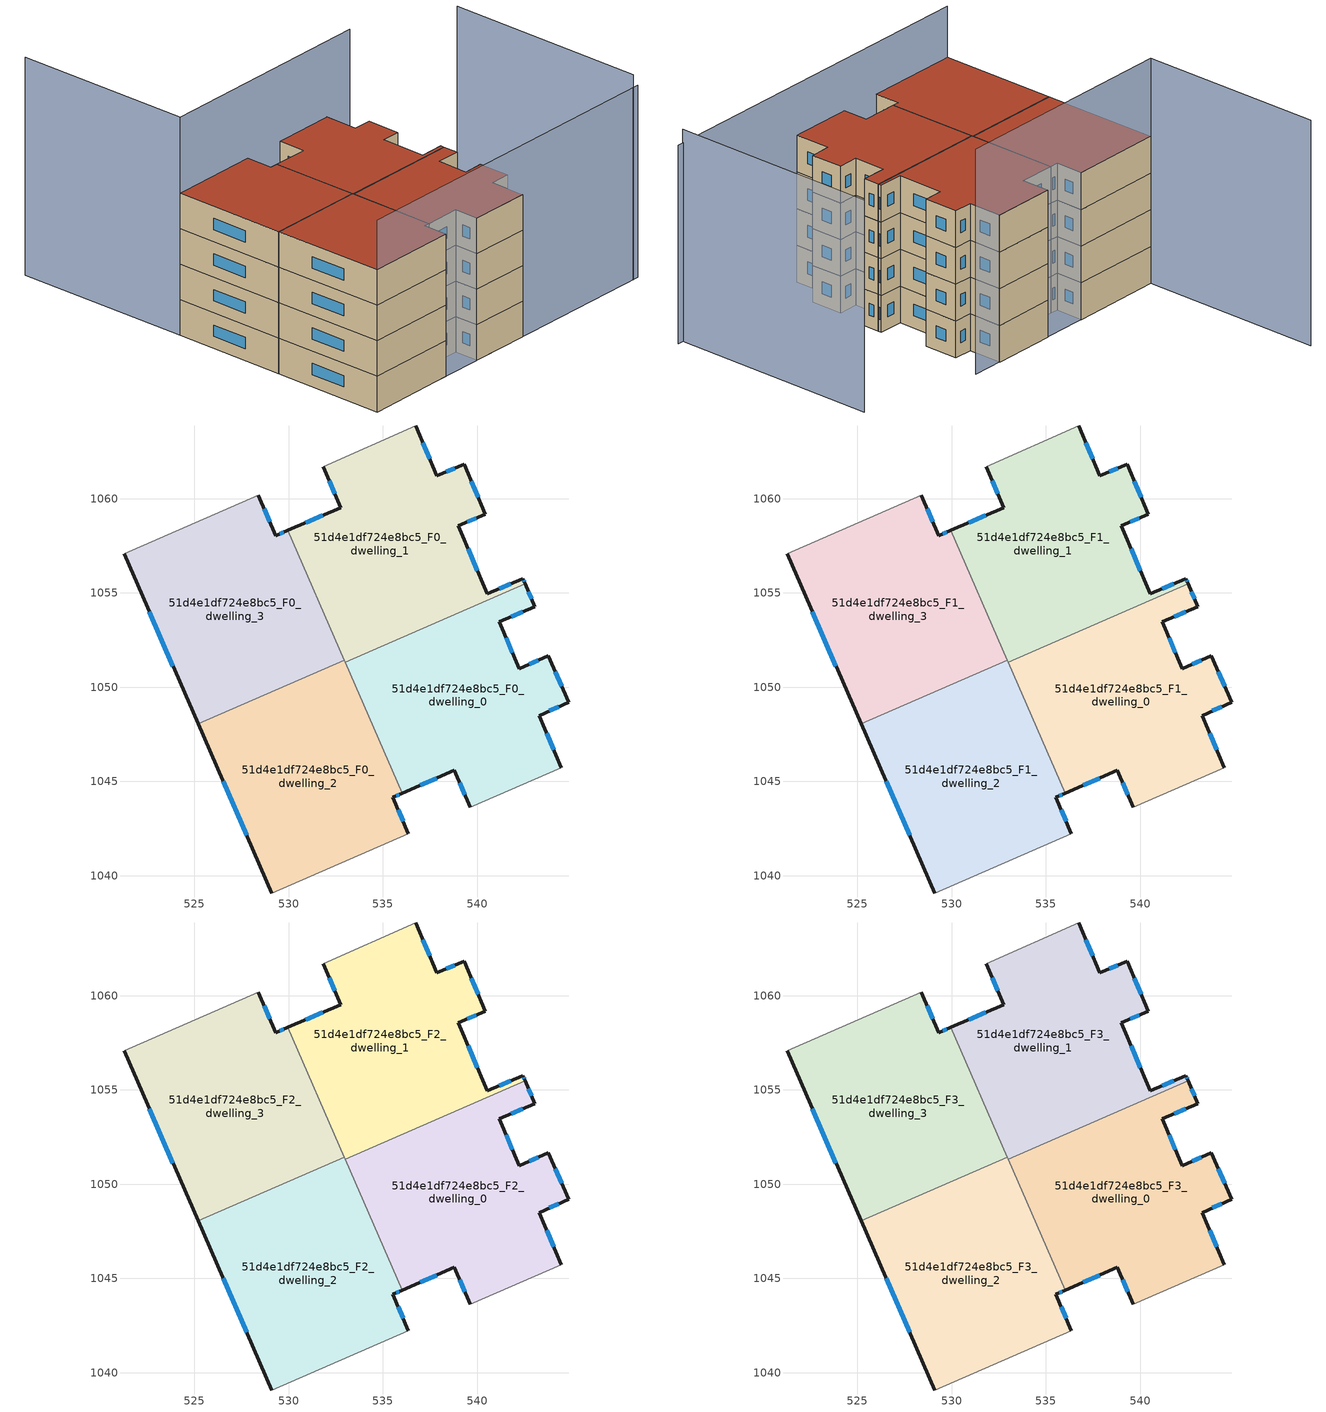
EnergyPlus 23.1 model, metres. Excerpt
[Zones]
51d4e1df724e8bc5_F0_dwelling_0
 floor ground (EU_floor_Construction): 543.07,1054.26 541.17,1053.46 542.23,1050.97 543.77,1051.66 544.87,1049.2 543.29,1048.5 544.46,1045.73 539.63,1043.63 538.8,1045.58 536.03,1044.38 533,1051.33 542.54,1055.49 z0
 wall outside (EU_wall_Construction): 544.46,1045.73 543.29,1048.5 544.87,1049.2 543.77,1051.66 542.23,1050.97 541.17,1053.46 543.07,1054.26 542.54,1055.49 / 536.03,1044.38 538.8,1045.58 539.63,1043.63 z0:3
 wall to 51d4e1df724e8bc5_F0_dwelling_1 (EU_wall_Construction): 542.54,1055.49 533,1051.33 z0:3
 wall adiabatic (EU_wall_Construction): 539.63,1043.63 544.46,1045.73 z0:3
 wall to 51d4e1df724e8bc5_F0_dwelling_2 (EU_wall_Construction): 533,1051.33 536.03,1044.38 z0:3
 window (EU_Window_Construction): 542.89,1054.68 542.72,1055.07 / 541.82,1053.73 542.42,1053.99 / 541.87,1051.82 541.53,1052.61 / 543.25,1051.43 542.75,1051.21 / 544.5,1050.04 544.15,1050.83 / 543.83,1048.74 544.33,1048.96 / 544.06,1046.67 543.69,1047.55 / 539.08,1044.92 539.35,1044.3 / 536.97,1044.79 537.86,1045.17 z1.02:1.98
51d4e1df724e8bc5_F0_dwelling_1
 floor ground (EU_floor_Construction): 539.32,1061.82 540.44,1059.17 539,1058.56 540.54,1054.95 542.43,1055.75 542.54,1055.49 533,1051.33 529.95,1058.31 532.76,1059.51 531.83,1061.7 536.74,1063.85 537.87,1061.2 z0
 wall outside (EU_wall_Construction): 531.83,1061.7 532.76,1059.51 529.95,1058.31 / 542.54,1055.49 542.43,1055.75 540.54,1054.95 539,1058.56 540.44,1059.17 539.32,1061.82 537.87,1061.2 536.74,1063.85 z0:3
 wall adiabatic (EU_wall_Construction): 536.74,1063.85 531.83,1061.7 z0:3
 wall to 51d4e1df724e8bc5_F0_dwelling_3 (EU_wall_Construction): 529.95,1058.31 532.95,1051.43 z0:3
 wall to 51d4e1df724e8bc5_F0_dwelling_2 (EU_wall_Construction): 532.95,1051.43 533,1051.33 z0:3
 window (EU_Window_Construction): 532.14,1060.95 532.44,1060.26 / 537.49,1062.1 537.12,1062.95 / 538.83,1061.61 538.36,1061.41 / 540.06,1060.07 539.7,1060.92 / 539.49,1058.77 539.95,1058.96 / 540.01,1056.18 539.52,1057.33 / 541.79,1055.48 541.18,1055.22 / 542.5,1055.58 542.47,1055.66 / 531.8,1059.1 530.91,1058.72 z1.02:1.98
51d4e1df724e8bc5_F0_dwelling_2
 floor ground (EU_floor_Construction): 532.95,1051.43 536.03,1044.38 535.53,1044.16 536.36,1042.22 529.11,1039.08 525.2,1048.05 z0
 wall outside (EU_wall_Construction): 536.36,1042.22 535.53,1044.16 536.03,1044.38 / 525.2,1048.05 529.11,1039.08 z0:3
 wall adiabatic (EU_wall_Construction): 529.11,1039.08 536.36,1042.22 z0:3
 wall to 51d4e1df724e8bc5_F0_dwelling_3 (EU_wall_Construction): 532.95,1051.43 525.2,1048.05 z0:3
 window (EU_Window_Construction): 536.08,1042.88 535.81,1043.5 / 526.53,1045 527.78,1042.13 / 535.7,1044.24 535.86,1044.3 z1.02:1.98
51d4e1df724e8bc5_F0_dwelling_3
 floor ground (EU_floor_Construction): 529.95,1058.31 532.95,1051.43 525.2,1048.05 521.27,1057.06 528.4,1060.19 529.31,1058.04 z0
 wall outside (EU_wall_Construction): 529.95,1058.31 529.31,1058.04 528.4,1060.19 / 521.27,1057.06 525.2,1048.05 z0:3
 wall adiabatic (EU_wall_Construction): 528.4,1060.19 521.27,1057.06 z0:3
 window (EU_Window_Construction): 529,1058.77 528.71,1059.46 / 529.73,1058.22 529.53,1058.13 / 522.61,1054 523.87,1051.11 z1.02:1.98
51d4e1df724e8bc5_F1_dwelling_0
 floor to 51d4e1df724e8bc5_F0_dwelling_0 (EU_floor_Construction): 543.07,1054.26 541.17,1053.46 542.23,1050.97 543.77,1051.66 544.87,1049.2 543.29,1048.5 544.46,1045.73 539.63,1043.63 538.8,1045.58 536.03,1044.38 533,1051.33 542.54,1055.49 z3
 wall outside (EU_wall_Construction): 544.46,1045.73 543.29,1048.5 544.87,1049.2 543.77,1051.66 542.23,1050.97 541.17,1053.46 543.07,1054.26 542.54,1055.49 / 536.03,1044.38 538.8,1045.58 539.63,1043.63 z3:6
 wall to 51d4e1df724e8bc5_F1_dwelling_1 (EU_wall_Construction): 542.54,1055.49 533,1051.33 z3:6
 wall adiabatic (EU_wall_Construction): 539.63,1043.63 544.46,1045.73 z3:6
 wall to 51d4e1df724e8bc5_F1_dwelling_2 (EU_wall_Construction): 533,1051.33 536.03,1044.38 z3:6
 window (EU_Window_Construction): 542.89,1054.68 542.72,1055.07 / 541.82,1053.73 542.42,1053.99 / 541.87,1051.82 541.53,1052.61 / 543.25,1051.43 542.75,1051.21 / 544.5,1050.04 544.15,1050.83 / 543.83,1048.74 544.33,1048.96 / 544.06,1046.67 543.69,1047.55 / 539.08,1044.92 539.35,1044.3 / 536.97,1044.79 537.86,1045.17 z4.02:4.98
51d4e1df724e8bc5_F1_dwelling_1
 floor to 51d4e1df724e8bc5_F0_dwelling_1 (EU_floor_Construction): 539.32,1061.82 540.44,1059.17 539,1058.56 540.54,1054.95 542.43,1055.75 542.54,1055.49 533,1051.33 529.95,1058.31 532.76,1059.51 531.83,1061.7 536.74,1063.85 537.87,1061.2 z3
 wall outside (EU_wall_Construction): 531.83,1061.7 532.76,1059.51 529.95,1058.31 / 542.54,1055.49 542.43,1055.75 540.54,1054.95 539,1058.56 540.44,1059.17 539.32,1061.82 537.87,1061.2 536.74,1063.85 z3:6
 wall adiabatic (EU_wall_Construction): 536.74,1063.85 531.83,1061.7 z3:6
 wall to 51d4e1df724e8bc5_F1_dwelling_3 (EU_wall_Construction): 529.95,1058.31 532.95,1051.43 z3:6
 wall to 51d4e1df724e8bc5_F1_dwelling_2 (EU_wall_Construction): 532.95,1051.43 533,1051.33 z3:6
 window (EU_Window_Construction): 532.14,1060.95 532.44,1060.26 / 537.49,1062.1 537.12,1062.95 / 538.83,1061.61 538.36,1061.41 / 540.06,1060.07 539.7,1060.92 / 539.49,1058.77 539.95,1058.96 / 540.01,1056.18 539.52,1057.33 / 541.79,1055.48 541.18,1055.22 / 542.5,1055.58 542.47,1055.66 / 531.8,1059.1 530.91,1058.72 z4.02:4.98
51d4e1df724e8bc5_F1_dwelling_2
 floor to 51d4e1df724e8bc5_F0_dwelling_2 (EU_floor_Construction): 532.95,1051.43 536.03,1044.38 535.53,1044.16 536.36,1042.22 529.11,1039.08 525.2,1048.05 z3
 wall outside (EU_wall_Construction): 536.36,1042.22 535.53,1044.16 536.03,1044.38 / 525.2,1048.05 529.11,1039.08 z3:6
 wall adiabatic (EU_wall_Construction): 529.11,1039.08 536.36,1042.22 z3:6
 wall to 51d4e1df724e8bc5_F1_dwelling_3 (EU_wall_Construction): 532.95,1051.43 525.2,1048.05 z3:6
 window (EU_Window_Construction): 536.08,1042.88 535.81,1043.5 / 526.53,1045 527.78,1042.13 / 535.7,1044.24 535.86,1044.3 z4.02:4.98
51d4e1df724e8bc5_F1_dwelling_3
 floor to 51d4e1df724e8bc5_F0_dwelling_3 (EU_floor_Construction): 529.95,1058.31 532.95,1051.43 525.2,1048.05 521.27,1057.06 528.4,1060.19 529.31,1058.04 z3
 wall outside (EU_wall_Construction): 529.95,1058.31 529.31,1058.04 528.4,1060.19 / 521.27,1057.06 525.2,1048.05 z3:6
 wall adiabatic (EU_wall_Construction): 528.4,1060.19 521.27,1057.06 z3:6
 window (EU_Window_Construction): 529,1058.77 528.71,1059.46 / 529.73,1058.22 529.53,1058.13 / 522.61,1054 523.87,1051.11 z4.02:4.98
51d4e1df724e8bc5_F2_dwelling_0
 floor to 51d4e1df724e8bc5_F1_dwelling_0 (EU_floor_Construction): 543.07,1054.26 541.17,1053.46 542.23,1050.97 543.77,1051.66 544.87,1049.2 543.29,1048.5 544.46,1045.73 539.63,1043.63 538.8,1045.58 536.03,1044.38 533,1051.33 542.54,1055.49 z6
 wall outside (EU_wall_Construction): 544.46,1045.73 543.29,1048.5 544.87,1049.2 543.77,1051.66 542.23,1050.97 541.17,1053.46 543.07,1054.26 542.54,1055.49 / 536.03,1044.38 538.8,1045.58 539.63,1043.63 z6:9
 wall to 51d4e1df724e8bc5_F2_dwelling_1 (EU_wall_Construction): 542.54,1055.49 533,1051.33 z6:9
 wall adiabatic (EU_wall_Construction): 539.63,1043.63 544.46,1045.73 z6:9
 wall to 51d4e1df724e8bc5_F2_dwelling_2 (EU_wall_Construction): 533,1051.33 536.03,1044.38 z6:9
 window (EU_Window_Construction): 542.89,1054.68 542.72,1055.07 / 541.82,1053.73 542.42,1053.99 / 541.87,1051.82 541.53,1052.61 / 543.25,1051.43 542.75,1051.21 / 544.5,1050.04 544.15,1050.83 / 543.83,1048.74 544.33,1048.96 / 544.06,1046.67 543.69,1047.55 / 539.08,1044.92 539.35,1044.3 / 536.97,1044.79 537.86,1045.17 z7.02:7.98
51d4e1df724e8bc5_F2_dwelling_1
 floor to 51d4e1df724e8bc5_F1_dwelling_1 (EU_floor_Construction): 539.32,1061.82 540.44,1059.17 539,1058.56 540.54,1054.95 542.43,1055.75 542.54,1055.49 533,1051.33 529.95,1058.31 532.76,1059.51 531.83,1061.7 536.74,1063.85 537.87,1061.2 z6
 wall outside (EU_wall_Construction): 531.83,1061.7 532.76,1059.51 529.95,1058.31 / 542.54,1055.49 542.43,1055.75 540.54,1054.95 539,1058.56 540.44,1059.17 539.32,1061.82 537.87,1061.2 536.74,1063.85 z6:9
 wall adiabatic (EU_wall_Construction): 536.74,1063.85 531.83,1061.7 z6:9
 wall to 51d4e1df724e8bc5_F2_dwelling_3 (EU_wall_Construction): 529.95,1058.31 532.95,1051.43 z6:9
 wall to 51d4e1df724e8bc5_F2_dwelling_2 (EU_wall_Construction): 532.95,1051.43 533,1051.33 z6:9
 window (EU_Window_Construction): 532.14,1060.95 532.44,1060.26 / 537.49,1062.1 537.12,1062.95 / 538.83,1061.61 538.36,1061.41 / 540.06,1060.07 539.7,1060.92 / 539.49,1058.77 539.95,1058.96 / 540.01,1056.18 539.52,1057.33 / 541.79,1055.48 541.18,1055.22 / 542.5,1055.58 542.47,1055.66 / 531.8,1059.1 530.91,1058.72 z7.02:7.98
51d4e1df724e8bc5_F2_dwelling_2
 floor to 51d4e1df724e8bc5_F1_dwelling_2 (EU_floor_Construction): 532.95,1051.43 536.03,1044.38 535.53,1044.16 536.36,1042.22 529.11,1039.08 525.2,1048.05 z6
 wall outside (EU_wall_Construction): 536.36,1042.22 535.53,1044.16 536.03,1044.38 / 525.2,1048.05 529.11,1039.08 z6:9
 wall adiabatic (EU_wall_Construction): 529.11,1039.08 536.36,1042.22 z6:9
 wall to 51d4e1df724e8bc5_F2_dwelling_3 (EU_wall_Construction): 532.95,1051.43 525.2,1048.05 z6:9
 window (EU_Window_Construction): 536.08,1042.88 535.81,1043.5 / 526.53,1045 527.78,1042.13 / 535.7,1044.24 535.86,1044.3 z7.02:7.98
51d4e1df724e8bc5_F2_dwelling_3
 floor to 51d4e1df724e8bc5_F1_dwelling_3 (EU_floor_Construction): 529.95,1058.31 532.95,1051.43 525.2,1048.05 521.27,1057.06 528.4,1060.19 529.31,1058.04 z6
 wall outside (EU_wall_Construction): 529.95,1058.31 529.31,1058.04 528.4,1060.19 / 521.27,1057.06 525.2,1048.05 z6:9
 wall adiabatic (EU_wall_Construction): 528.4,1060.19 521.27,1057.06 z6:9
 window (EU_Window_Construction): 529,1058.77 528.71,1059.46 / 529.73,1058.22 529.53,1058.13 / 522.61,1054 523.87,1051.11 z7.02:7.98
51d4e1df724e8bc5_F3_dwelling_0
 floor to 51d4e1df724e8bc5_F2_dwelling_0 (EU_floor_Construction): 543.07,1054.26 541.17,1053.46 542.23,1050.97 543.77,1051.66 544.87,1049.2 543.29,1048.5 544.46,1045.73 539.63,1043.63 538.8,1045.58 536.03,1044.38 533,1051.33 542.54,1055.49 z9
 wall outside (EU_wall_Construction): 544.46,1045.73 543.29,1048.5 544.87,1049.2 543.77,1051.66 542.23,1050.97 541.17,1053.46 543.07,1054.26 542.54,1055.49 / 536.03,1044.38 538.8,1045.58 539.63,1043.63 z9:12
 wall to 51d4e1df724e8bc5_F3_dwelling_1 (EU_wall_Construction): 542.54,1055.49 533,1051.33 z9:12
 wall adiabatic (EU_wall_Construction): 539.63,1043.63 544.46,1045.73 z9:12
 wall to 51d4e1df724e8bc5_F3_dwelling_2 (EU_wall_Construction): 533,1051.33 536.03,1044.38 z9:12
 window (EU_Window_Construction): 542.89,1054.68 542.72,1055.07 / 541.82,1053.73 542.42,1053.99 / 541.87,1051.82 541.53,1052.61 / 543.25,1051.43 542.75,1051.21 / 544.5,1050.04 544.15,1050.83 / 543.83,1048.74 544.33,1048.96 / 544.06,1046.67 543.69,1047.55 / 539.08,1044.92 539.35,1044.3 / 536.97,1044.79 537.86,1045.17 z10.02:10.98
 roof outside (EU_roof_Construction): 544.46,1045.73 543.29,1048.5 544.87,1049.2 543.77,1051.66 542.23,1050.97 541.17,1053.46 543.07,1054.26 542.54,1055.49 533,1051.33 536.03,1044.38 538.8,1045.58 539.63,1043.63 z12
51d4e1df724e8bc5_F3_dwelling_1
 floor to 51d4e1df724e8bc5_F2_dwelling_1 (EU_floor_Construction): 539.32,1061.82 540.44,1059.17 539,1058.56 540.54,1054.95 542.43,1055.75 542.54,1055.49 533,1051.33 529.95,1058.31 532.76,1059.51 531.83,1061.7 536.74,1063.85 537.87,1061.2 z9
 wall outside (EU_wall_Construction): 531.83,1061.7 532.76,1059.51 529.95,1058.31 / 542.54,1055.49 542.43,1055.75 540.54,1054.95 539,1058.56 540.44,1059.17 539.32,1061.82 537.87,1061.2 536.74,1063.85 z9:12
 wall adiabatic (EU_wall_Construction): 536.74,1063.85 531.83,1061.7 z9:12
 wall to 51d4e1df724e8bc5_F3_dwelling_3 (EU_wall_Construction): 529.95,1058.31 532.95,1051.43 z9:12
 wall to 51d4e1df724e8bc5_F3_dwelling_2 (EU_wall_Construction): 532.95,1051.43 533,1051.33 z9:12
 window (EU_Window_Construction): 532.14,1060.95 532.44,1060.26 / 537.49,1062.1 537.12,1062.95 / 538.83,1061.61 538.36,1061.41 / 540.06,1060.07 539.7,1060.92 / 539.49,1058.77 539.95,1058.96 / 540.01,1056.18 539.52,1057.33 / 541.79,1055.48 541.18,1055.22 / 542.5,1055.58 542.47,1055.66 / 531.8,1059.1 530.91,1058.72 z10.02:10.98
 roof outside (EU_roof_Construction): 540.54,1054.95 539,1058.56 540.44,1059.17 539.32,1061.82 537.87,1061.2 536.74,1063.85 531.83,1061.7 532.76,1059.51 529.95,1058.31 533,1051.33 542.54,1055.49 542.43,1055.75 z12
51d4e1df724e8bc5_F3_dwelling_2
 floor to 51d4e1df724e8bc5_F2_dwelling_2 (EU_floor_Construction): 532.95,1051.43 536.03,1044.38 535.53,1044.16 536.36,1042.22 529.11,1039.08 525.2,1048.05 z9
 wall outside (EU_wall_Construction): 536.36,1042.22 535.53,1044.16 536.03,1044.38 / 525.2,1048.05 529.11,1039.08 z9:12
 wall adiabatic (EU_wall_Construction): 529.11,1039.08 536.36,1042.22 z9:12
 wall to 51d4e1df724e8bc5_F3_dwelling_3 (EU_wall_Construction): 532.95,1051.43 525.2,1048.05 z9:12
 window (EU_Window_Construction): 536.08,1042.88 535.81,1043.5 / 526.53,1045 527.78,1042.13 / 535.7,1044.24 535.86,1044.3 z10.02:10.98
 roof outside (EU_roof_Construction): 536.36,1042.22 535.53,1044.16 536.03,1044.38 532.95,1051.43 525.2,1048.05 529.11,1039.08 z12
51d4e1df724e8bc5_F3_dwelling_3
 floor to 51d4e1df724e8bc5_F2_dwelling_3 (EU_floor_Construction): 529.95,1058.31 532.95,1051.43 525.2,1048.05 521.27,1057.06 528.4,1060.19 529.31,1058.04 z9
 wall outside (EU_wall_Construction): 529.95,1058.31 529.31,1058.04 528.4,1060.19 / 521.27,1057.06 525.2,1048.05 z9:12
 wall adiabatic (EU_wall_Construction): 528.4,1060.19 521.27,1057.06 z9:12
 window (EU_Window_Construction): 529,1058.77 528.71,1059.46 / 529.73,1058.22 529.53,1058.13 / 522.61,1054 523.87,1051.11 z10.02:10.98
 roof outside (EU_roof_Construction): 532.95,1051.43 529.95,1058.31 529.31,1058.04 528.4,1060.19 521.27,1057.06 525.2,1048.05 z12
shading: 529.11,1039.08 556.59,1051 z0:16.2; 539.17,1064.88 521.27,1057.06 / 521.27,1057.06 515.1,1071.2 z0:18.4; 556.11,1050.77 549.13,1066.88 z0:17.3
[Building]
EU S2 Campaign: North Axis=0; Terrain=City; Solar Distribution=FullExterior
[Site:Location]
Vienna: Latitude=48; Longitude=16.5; Time Zone=1; Elevation=183
[SizingPeriod:WeatherFileDays]
AnnualSizingPeriod: Begin Month=1; Begin Day of Month=1; End Month=12; End Day of Month=31; Day of Week for Start Day=Monday; Use Weather File Daylight Saving Period=No; Use Weather File Rain and Snow Indicators=No
[MATERIAL]
EU_InternalMass_Material: Roughness=MediumRough; Thickness=0.1; Conductivity=1; Density=1800; Specific Heat=900; Thermal Absorptance=0.9; Solar Absorptance=0.7; Visible Absorptance=0.7
[MATERIAL:NOMASS] Roughness=MediumRough; Thermal Absorptance=0.9; Solar Absorptance=0.7; Visible Absorptance=0.7
Name | Thermal Resistance
EU_wall_NoMass | 0.942466
EU_roof_NoMass | 0.551687
EU_floor_NoMass | 0.66527
[WINDOWMATERIAL:SIMPLEGLAZINGSYSTEM]
EU_Window_SimpleGlazing: UFactor=2.03367; Solar Heat Gain Coefficient=0.65; Visible Transmittance=0.65
[CONSTRUCTION]
EU_wall_Construction: EU_wall_NoMass
EU_roof_Construction: EU_roof_NoMass
EU_floor_Construction: EU_floor_NoMass
EU_Window_Construction: EU_Window_SimpleGlazing
EU_InternalMass_Construction: EU_InternalMass_Material
[ZONE] Type=1; Multiplier=1; Ceiling Height=autocalculate; Floor Area=autocalculate; Part of Total Floor Area=Yes
Name | Volume
51d4e1df724e8bc5_F0_dwelling_0; 51d4e1df724e8bc5_F1_dwelling_0; 51d4e1df724e8bc5_F2_dwelling_0; 51d4e1df724e8bc5_F3_dwelling_0 | 244.955
51d4e1df724e8bc5_F0_dwelling_1; 51d4e1df724e8bc5_F1_dwelling_1; 51d4e1df724e8bc5_F2_dwelling_1; 51d4e1df724e8bc5_F3_dwelling_1 | 244.962
51d4e1df724e8bc5_F0_dwelling_2; 51d4e1df724e8bc5_F1_dwelling_2; 51d4e1df724e8bc5_F2_dwelling_2; 51d4e1df724e8bc5_F3_dwelling_2 | 244.948
51d4e1df724e8bc5_F0_dwelling_3; 51d4e1df724e8bc5_F1_dwelling_3; 51d4e1df724e8bc5_F2_dwelling_3; 51d4e1df724e8bc5_F3_dwelling_3 | 244.922
[INTERNALMASS] Construction=EU_InternalMass_Construction
Name | Zone or ZoneList | Surface Area
51d4e1df724e8bc5_F0_dwelling_0_EU_InternalMass | 51d4e1df724e8bc5_F0_dwelling_0 | 81.6516
51d4e1df724e8bc5_F0_dwelling_1_EU_InternalMass | 51d4e1df724e8bc5_F0_dwelling_1 | 81.6534
51d4e1df724e8bc5_F0_dwelling_2_EU_InternalMass | 51d4e1df724e8bc5_F0_dwelling_2 | 81.6489
51d4e1df724e8bc5_F0_dwelling_3_EU_InternalMass | 51d4e1df724e8bc5_F0_dwelling_3 | 81.6517
51d4e1df724e8bc5_F1_dwelling_0_EU_InternalMass | 51d4e1df724e8bc5_F1_dwelling_0 | 81.6516
51d4e1df724e8bc5_F1_dwelling_1_EU_InternalMass | 51d4e1df724e8bc5_F1_dwelling_1 | 81.6534
51d4e1df724e8bc5_F1_dwelling_2_EU_InternalMass | 51d4e1df724e8bc5_F1_dwelling_2 | 81.6489
51d4e1df724e8bc5_F1_dwelling_3_EU_InternalMass | 51d4e1df724e8bc5_F1_dwelling_3 | 81.6517
51d4e1df724e8bc5_F2_dwelling_0_EU_InternalMass | 51d4e1df724e8bc5_F2_dwelling_0 | 81.6516
51d4e1df724e8bc5_F2_dwelling_1_EU_InternalMass | 51d4e1df724e8bc5_F2_dwelling_1 | 81.6534
51d4e1df724e8bc5_F2_dwelling_2_EU_InternalMass | 51d4e1df724e8bc5_F2_dwelling_2 | 81.6489
51d4e1df724e8bc5_F2_dwelling_3_EU_InternalMass | 51d4e1df724e8bc5_F2_dwelling_3 | 81.6517
51d4e1df724e8bc5_F3_dwelling_0_EU_InternalMass | 51d4e1df724e8bc5_F3_dwelling_0 | 81.6516
51d4e1df724e8bc5_F3_dwelling_1_EU_InternalMass | 51d4e1df724e8bc5_F3_dwelling_1 | 81.6534
51d4e1df724e8bc5_F3_dwelling_2_EU_InternalMass | 51d4e1df724e8bc5_F3_dwelling_2 | 81.6489
51d4e1df724e8bc5_F3_dwelling_3_EU_InternalMass | 51d4e1df724e8bc5_F3_dwelling_3 | 81.6517
[OTHEREQUIPMENT] Fuel Type=Electricity; Design Level Calculation Method=Watts/Area; Power per Zone Floor Area=1; Fraction Latent=0; Fraction Radiant=0; Fraction Lost=0; Carbon Dioxide Generation Rate=0; EndUse Subcategory=EU_Step8_InternalGains
Name | Zone or ZoneList or Space or SpaceList | Schedule
EU_Step8_InternalGain_51d4e1df724e8bc5_F0_dwelling_0_f000 | 51d4e1df724e8bc5_F0_dwelling_0 | EU_Step8_GainSchedule_51d4e1df724e8bc5_F0_dwelling_0_f000
EU_Step8_InternalGain_51d4e1df724e8bc5_F0_dwelling_1_f000 | 51d4e1df724e8bc5_F0_dwelling_1 | EU_Step8_GainSchedule_51d4e1df724e8bc5_F0_dwelling_1_f000
EU_Step8_InternalGain_51d4e1df724e8bc5_F0_dwelling_2_f000 | 51d4e1df724e8bc5_F0_dwelling_2 | EU_Step8_GainSchedule_51d4e1df724e8bc5_F0_dwelling_2_f000
EU_Step8_InternalGain_51d4e1df724e8bc5_F0_dwelling_3_f000 | 51d4e1df724e8bc5_F0_dwelling_3 | EU_Step8_GainSchedule_51d4e1df724e8bc5_F0_dwelling_3_f000
EU_Step8_InternalGain_51d4e1df724e8bc5_F1_dwelling_0_f000 | 51d4e1df724e8bc5_F1_dwelling_0 | EU_Step8_GainSchedule_51d4e1df724e8bc5_F1_dwelling_0_f000
EU_Step8_InternalGain_51d4e1df724e8bc5_F1_dwelling_1_f000 | 51d4e1df724e8bc5_F1_dwelling_1 | EU_Step8_GainSchedule_51d4e1df724e8bc5_F1_dwelling_1_f000
EU_Step8_InternalGain_51d4e1df724e8bc5_F1_dwelling_2_f000 | 51d4e1df724e8bc5_F1_dwelling_2 | EU_Step8_GainSchedule_51d4e1df724e8bc5_F1_dwelling_2_f000
EU_Step8_InternalGain_51d4e1df724e8bc5_F1_dwelling_3_f000 | 51d4e1df724e8bc5_F1_dwelling_3 | EU_Step8_GainSchedule_51d4e1df724e8bc5_F1_dwelling_3_f000
EU_Step8_InternalGain_51d4e1df724e8bc5_F2_dwelling_0_f000 | 51d4e1df724e8bc5_F2_dwelling_0 | EU_Step8_GainSchedule_51d4e1df724e8bc5_F2_dwelling_0_f000
EU_Step8_InternalGain_51d4e1df724e8bc5_F2_dwelling_1_f000 | 51d4e1df724e8bc5_F2_dwelling_1 | EU_Step8_GainSchedule_51d4e1df724e8bc5_F2_dwelling_1_f000
EU_Step8_InternalGain_51d4e1df724e8bc5_F2_dwelling_2_f000 | 51d4e1df724e8bc5_F2_dwelling_2 | EU_Step8_GainSchedule_51d4e1df724e8bc5_F2_dwelling_2_f000
EU_Step8_InternalGain_51d4e1df724e8bc5_F2_dwelling_3_f000 | 51d4e1df724e8bc5_F2_dwelling_3 | EU_Step8_GainSchedule_51d4e1df724e8bc5_F2_dwelling_3_f000
EU_Step8_InternalGain_51d4e1df724e8bc5_F3_dwelling_0_f000 | 51d4e1df724e8bc5_F3_dwelling_0 | EU_Step8_GainSchedule_51d4e1df724e8bc5_F3_dwelling_0_f000
EU_Step8_InternalGain_51d4e1df724e8bc5_F3_dwelling_1_f000 | 51d4e1df724e8bc5_F3_dwelling_1 | EU_Step8_GainSchedule_51d4e1df724e8bc5_F3_dwelling_1_f000
EU_Step8_InternalGain_51d4e1df724e8bc5_F3_dwelling_2_f000 | 51d4e1df724e8bc5_F3_dwelling_2 | EU_Step8_GainSchedule_51d4e1df724e8bc5_F3_dwelling_2_f000
EU_Step8_InternalGain_51d4e1df724e8bc5_F3_dwelling_3_f000 | 51d4e1df724e8bc5_F3_dwelling_3 | EU_Step8_GainSchedule_51d4e1df724e8bc5_F3_dwelling_3_f000
[ZONEVENTILATION:DESIGNFLOWRATE] Schedule=EU_AlwaysOn; Design Flow Rate Calculation Method=AirChanges/Hour; Air Changes per Hour=0.530523; Ventilation Type=Natural; Fan Pressure Rise=0; Fan Total Efficiency=1; Constant Term Coefficient=1; Temperature Term Coefficient=0; Velocity Term Coefficient=0; Velocity Squared Term Coefficient=0; Minimum Indoor Temperature=-100; Maximum Indoor Temperature=100; Delta Temperature=-100; Minimum Outdoor Temperature=-100; Maximum Outdoor Temperature=100; Maximum Wind Speed=40
Name | Zone or ZoneList or Space or SpaceList
EU_ConstantAir_51d4e1df724e8bc5_F0_dwelling_0 | 51d4e1df724e8bc5_F0_dwelling_0
EU_ConstantAir_51d4e1df724e8bc5_F0_dwelling_1 | 51d4e1df724e8bc5_F0_dwelling_1
EU_ConstantAir_51d4e1df724e8bc5_F0_dwelling_2 | 51d4e1df724e8bc5_F0_dwelling_2
EU_ConstantAir_51d4e1df724e8bc5_F0_dwelling_3 | 51d4e1df724e8bc5_F0_dwelling_3
EU_ConstantAir_51d4e1df724e8bc5_F1_dwelling_0 | 51d4e1df724e8bc5_F1_dwelling_0
EU_ConstantAir_51d4e1df724e8bc5_F1_dwelling_1 | 51d4e1df724e8bc5_F1_dwelling_1
EU_ConstantAir_51d4e1df724e8bc5_F1_dwelling_2 | 51d4e1df724e8bc5_F1_dwelling_2
EU_ConstantAir_51d4e1df724e8bc5_F1_dwelling_3 | 51d4e1df724e8bc5_F1_dwelling_3
EU_ConstantAir_51d4e1df724e8bc5_F2_dwelling_0 | 51d4e1df724e8bc5_F2_dwelling_0
EU_ConstantAir_51d4e1df724e8bc5_F2_dwelling_1 | 51d4e1df724e8bc5_F2_dwelling_1
EU_ConstantAir_51d4e1df724e8bc5_F2_dwelling_2 | 51d4e1df724e8bc5_F2_dwelling_2
EU_ConstantAir_51d4e1df724e8bc5_F2_dwelling_3 | 51d4e1df724e8bc5_F2_dwelling_3
EU_ConstantAir_51d4e1df724e8bc5_F3_dwelling_0 | 51d4e1df724e8bc5_F3_dwelling_0
EU_ConstantAir_51d4e1df724e8bc5_F3_dwelling_1 | 51d4e1df724e8bc5_F3_dwelling_1
EU_ConstantAir_51d4e1df724e8bc5_F3_dwelling_2 | 51d4e1df724e8bc5_F3_dwelling_2
EU_ConstantAir_51d4e1df724e8bc5_F3_dwelling_3 | 51d4e1df724e8bc5_F3_dwelling_3
[HVACTEMPLATE:THERMOSTAT] Constant Heating Setpoint=20; Constant Cooling Setpoint=50
EU_HeatOnly_51d4e1df724e8bc5_F0_dwelling_0; EU_HeatOnly_51d4e1df724e8bc5_F0_dwelling_1; EU_HeatOnly_51d4e1df724e8bc5_F0_dwelling_2; EU_HeatOnly_51d4e1df724e8bc5_F0_dwelling_3; EU_HeatOnly_51d4e1df724e8bc5_F1_dwelling_0; EU_HeatOnly_51d4e1df724e8bc5_F1_dwelling_1; EU_HeatOnly_51d4e1df724e8bc5_F1_dwelling_2; EU_HeatOnly_51d4e1df724e8bc5_F1_dwelling_3; EU_HeatOnly_51d4e1df724e8bc5_F2_dwelling_0; EU_HeatOnly_51d4e1df724e8bc5_F2_dwelling_1; EU_HeatOnly_51d4e1df724e8bc5_F2_dwelling_2; EU_HeatOnly_51d4e1df724e8bc5_F2_dwelling_3; EU_HeatOnly_51d4e1df724e8bc5_F3_dwelling_0; EU_HeatOnly_51d4e1df724e8bc5_F3_dwelling_1; EU_HeatOnly_51d4e1df724e8bc5_F3_dwelling_2; EU_HeatOnly_51d4e1df724e8bc5_F3_dwelling_3
[HVACTEMPLATE:ZONE:IDEALLOADSAIRSYSTEM] System Availability Schedule=EU_AlwaysOn; Maximum Heating Supply Air Temperature=50; Minimum Cooling Supply Air Temperature=13; Maximum Heating Supply Air Humidity Ratio=0.0156; Minimum Cooling Supply Air Humidity Ratio=0.0077; Heating Limit=NoLimit; Cooling Limit=NoLimit; Heating Availability Schedule=EU_AlwaysOn; Cooling Availability Schedule=EU_CoolingOff; Dehumidification Control Type=ConstantSensibleHeatRatio; Cooling Sensible Heat Ratio=0.7; Dehumidification Setpoint=60; Humidification Control Type=None; Humidification Setpoint=30; Outdoor Air Method=None; Outdoor Air Flow Rate per Person=0.00944; Outdoor Air Flow Rate per Zone Floor Area=0; Outdoor Air Flow Rate per Zone=0; Demand Controlled Ventilation Type=None; Outdoor Air Economizer Type=NoEconomizer; Heat Recovery Type=None; Sensible Heat Recovery Effectiveness=0.7; Latent Heat Recovery Effectiveness=0.65
Name | Template Thermostat
51d4e1df724e8bc5_F0_dwelling_0 | EU_HeatOnly_51d4e1df724e8bc5_F0_dwelling_0
51d4e1df724e8bc5_F0_dwelling_1 | EU_HeatOnly_51d4e1df724e8bc5_F0_dwelling_1
51d4e1df724e8bc5_F0_dwelling_2 | EU_HeatOnly_51d4e1df724e8bc5_F0_dwelling_2
51d4e1df724e8bc5_F0_dwelling_3 | EU_HeatOnly_51d4e1df724e8bc5_F0_dwelling_3
51d4e1df724e8bc5_F1_dwelling_0 | EU_HeatOnly_51d4e1df724e8bc5_F1_dwelling_0
51d4e1df724e8bc5_F1_dwelling_1 | EU_HeatOnly_51d4e1df724e8bc5_F1_dwelling_1
51d4e1df724e8bc5_F1_dwelling_2 | EU_HeatOnly_51d4e1df724e8bc5_F1_dwelling_2
51d4e1df724e8bc5_F1_dwelling_3 | EU_HeatOnly_51d4e1df724e8bc5_F1_dwelling_3
51d4e1df724e8bc5_F2_dwelling_0 | EU_HeatOnly_51d4e1df724e8bc5_F2_dwelling_0
51d4e1df724e8bc5_F2_dwelling_1 | EU_HeatOnly_51d4e1df724e8bc5_F2_dwelling_1
51d4e1df724e8bc5_F2_dwelling_2 | EU_HeatOnly_51d4e1df724e8bc5_F2_dwelling_2
51d4e1df724e8bc5_F2_dwelling_3 | EU_HeatOnly_51d4e1df724e8bc5_F2_dwelling_3
51d4e1df724e8bc5_F3_dwelling_0 | EU_HeatOnly_51d4e1df724e8bc5_F3_dwelling_0
51d4e1df724e8bc5_F3_dwelling_1 | EU_HeatOnly_51d4e1df724e8bc5_F3_dwelling_1
51d4e1df724e8bc5_F3_dwelling_2 | EU_HeatOnly_51d4e1df724e8bc5_F3_dwelling_2
51d4e1df724e8bc5_F3_dwelling_3 | EU_HeatOnly_51d4e1df724e8bc5_F3_dwelling_3
[SIZING:ZONE] Zone Cooling Design Supply Air Temperature Input Method=SupplyAirTemperature; Zone Cooling Design Supply Air Temperature=13; Zone Heating Design Supply Air Temperature Input Method=SupplyAirTemperature; Zone Heating Design Supply Air Temperature=50; Zone Cooling Design Supply Air Humidity Ratio=0.008; Zone Heating Design Supply Air Humidity Ratio=0.008; Cooling Design Air Flow Method=DesignDay; Cooling Design Air Flow Rate=0; Cooling Minimum Air Flow per Zone Floor Area=0.000762; Cooling Minimum Air Flow=0; Cooling Minimum Air Flow Fraction=0.2; Heating Design Air Flow Method=DesignDay; Heating Design Air Flow Rate=0; Heating Maximum Air Flow per Zone Floor Area=0.002032; Heating Maximum Air Flow=0.141576; Heating Maximum Air Flow Fraction=0.3; Account for Dedicated Outdoor Air System=No; Dedicated Outdoor Air System Control Strategy=NeutralSupplyAir; Dedicated Outdoor Air Low Setpoint Temperature for Design=autosize; Dedicated Outdoor Air High Setpoint Temperature for Design=autosize; Zone Load Sizing Method=Sensible Load Only No Latent Load; Zone Latent Cooling Design Supply Air Humidity Ratio Input Method=HumidityRatioDifference; Zone Cooling Design Supply Air Humidity Ratio Difference=0.005; Zone Latent Heating Design Supply Air Humidity Ratio Input Method=HumidityRatioDifference; Zone Humidification Design Supply Air Humidity Ratio Difference=0.005
51d4e1df724e8bc5_F0_dwelling_0; 51d4e1df724e8bc5_F0_dwelling_1; 51d4e1df724e8bc5_F0_dwelling_2; 51d4e1df724e8bc5_F0_dwelling_3; 51d4e1df724e8bc5_F1_dwelling_0; 51d4e1df724e8bc5_F1_dwelling_1; 51d4e1df724e8bc5_F1_dwelling_2; 51d4e1df724e8bc5_F1_dwelling_3; 51d4e1df724e8bc5_F2_dwelling_0; 51d4e1df724e8bc5_F2_dwelling_1; 51d4e1df724e8bc5_F2_dwelling_2; 51d4e1df724e8bc5_F2_dwelling_3; 51d4e1df724e8bc5_F3_dwelling_0; 51d4e1df724e8bc5_F3_dwelling_1; 51d4e1df724e8bc5_F3_dwelling_2; 51d4e1df724e8bc5_F3_dwelling_3
[SCHEDULE:CONSTANT]
Name | Hourly Value
EU_AlwaysOn | 1
EU_CoolingOff | 0
[SCHEDULE:FILE] Column Number=1; Rows to Skip at Top=0; Number of Hours of Data=8760; Column Separator=Comma; Interpolate to Timestep=No; Minutes per Item=60; Adjust Schedule for Daylight Savings=Yes
Name | File
EU_Step8_GainSchedule_51d4e1df724e8bc5_F0_dwelling_0_f000 | ../../schedules/51d4e1df724e8bc5/51d4e1df724e8bc5_F0_dwelling_0_f000_gain.csv
EU_Step8_GainSchedule_51d4e1df724e8bc5_F0_dwelling_1_f000 | ../../schedules/51d4e1df724e8bc5/51d4e1df724e8bc5_F0_dwelling_1_f000_gain.csv
EU_Step8_GainSchedule_51d4e1df724e8bc5_F0_dwelling_2_f000 | ../../schedules/51d4e1df724e8bc5/51d4e1df724e8bc5_F0_dwelling_2_f000_gain.csv
EU_Step8_GainSchedule_51d4e1df724e8bc5_F0_dwelling_3_f000 | ../../schedules/51d4e1df724e8bc5/51d4e1df724e8bc5_F0_dwelling_3_f000_gain.csv
EU_Step8_GainSchedule_51d4e1df724e8bc5_F1_dwelling_0_f000 | ../../schedules/51d4e1df724e8bc5/51d4e1df724e8bc5_F1_dwelling_0_f000_gain.csv
EU_Step8_GainSchedule_51d4e1df724e8bc5_F1_dwelling_1_f000 | ../../schedules/51d4e1df724e8bc5/51d4e1df724e8bc5_F1_dwelling_1_f000_gain.csv
EU_Step8_GainSchedule_51d4e1df724e8bc5_F1_dwelling_2_f000 | ../../schedules/51d4e1df724e8bc5/51d4e1df724e8bc5_F1_dwelling_2_f000_gain.csv
EU_Step8_GainSchedule_51d4e1df724e8bc5_F1_dwelling_3_f000 | ../../schedules/51d4e1df724e8bc5/51d4e1df724e8bc5_F1_dwelling_3_f000_gain.csv
EU_Step8_GainSchedule_51d4e1df724e8bc5_F2_dwelling_0_f000 | ../../schedules/51d4e1df724e8bc5/51d4e1df724e8bc5_F2_dwelling_0_f000_gain.csv
EU_Step8_GainSchedule_51d4e1df724e8bc5_F2_dwelling_1_f000 | ../../schedules/51d4e1df724e8bc5/51d4e1df724e8bc5_F2_dwelling_1_f000_gain.csv
EU_Step8_GainSchedule_51d4e1df724e8bc5_F2_dwelling_2_f000 | ../../schedules/51d4e1df724e8bc5/51d4e1df724e8bc5_F2_dwelling_2_f000_gain.csv
EU_Step8_GainSchedule_51d4e1df724e8bc5_F2_dwelling_3_f000 | ../../schedules/51d4e1df724e8bc5/51d4e1df724e8bc5_F2_dwelling_3_f000_gain.csv
EU_Step8_GainSchedule_51d4e1df724e8bc5_F3_dwelling_0_f000 | ../../schedules/51d4e1df724e8bc5/51d4e1df724e8bc5_F3_dwelling_0_f000_gain.csv
EU_Step8_GainSchedule_51d4e1df724e8bc5_F3_dwelling_1_f000 | ../../schedules/51d4e1df724e8bc5/51d4e1df724e8bc5_F3_dwelling_1_f000_gain.csv
EU_Step8_GainSchedule_51d4e1df724e8bc5_F3_dwelling_2_f000 | ../../schedules/51d4e1df724e8bc5/51d4e1df724e8bc5_F3_dwelling_2_f000_gain.csv
EU_Step8_GainSchedule_51d4e1df724e8bc5_F3_dwelling_3_f000 | ../../schedules/51d4e1df724e8bc5/51d4e1df724e8bc5_F3_dwelling_3_f000_gain.csv
